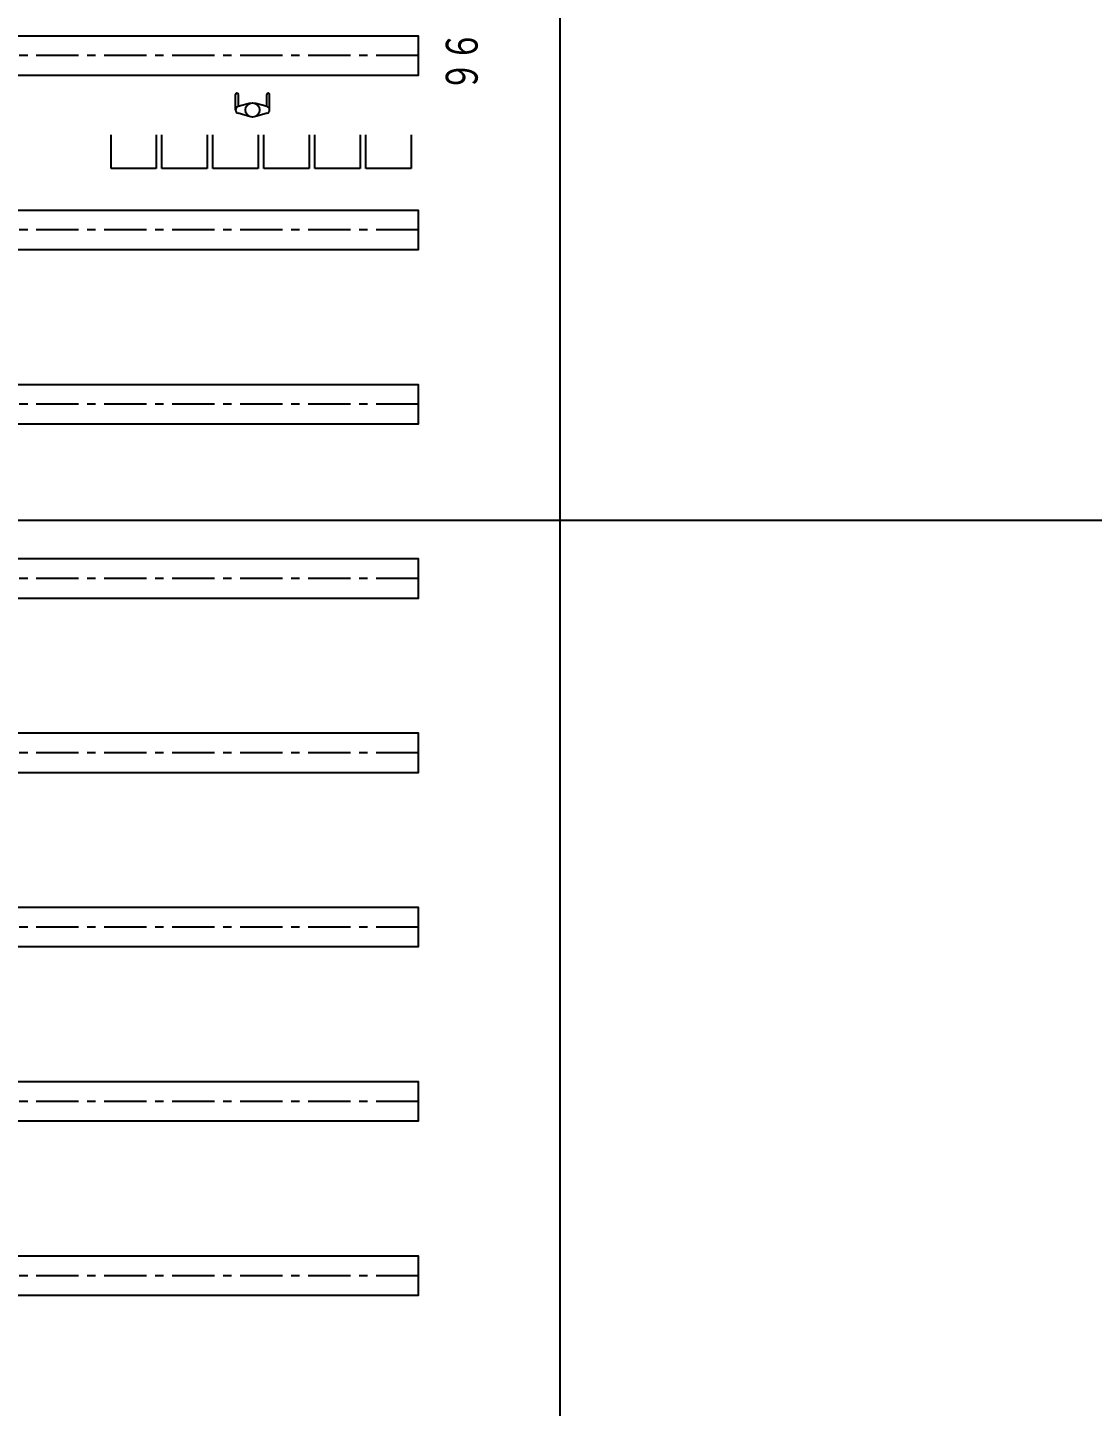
# Model space of a CAD drawing. Extents: x -40736 to 716455, y -65544 to 37405.
# Drawn here: x 342451 to 344331, y -37208 to -34774 of the extents above; entities that cross this region are included whole.
import ezdxf

# ---------------------------------------------------------------- set-up
doc = ezdxf.new("R2010")
doc.units = 0
doc.header["$LTSCALE"] = 600
doc.header["$MEASUREMENT"] = 0
doc.linetypes.add('CENTER', pattern=[2, 1.25, -0.25, 0.25, -0.25])
doc.layers.get('0').update_dxf_attribs({"linetype": 'CONTINUOUS'})
doc.layers.add('底圖', color=253, linetype='CONTINUOUS')
doc.layers.add('規劃圖', color=253, linetype='CONTINUOUS')
doc.styles.get("Standard").update_dxf_attribs({"font": 'txt.shx', "width": 0.75, "bigfont": 'chineset.shx'})

# ---------------------------------------------------------------- blocks, each defined once
blk = doc.blocks.new('PSNL111-593')
for p, q in [((29856.977155, 102433.141037), (29863.234226, 102455.380621)), ((29869.009983, 102459.755621), (29896.509983, 102459.755621)), ((29881.042812, 102433.141037), (29874.785741, 102455.380621)), ((29875.009983, 102454.755621), (29896.509983, 102454.755621)), ((29863.234226, 102404.130621), (29856.977155, 102426.370204)), ((29874.785741, 102404.130621), (29881.042812, 102426.370204)), ((29869.009983, 102399.755621), (29896.509983, 102399.755621)), ((29875.009983, 102404.755621), (29896.509983, 102404.755621))]:
    blk.add_line(p, q)
blk.add_circle((29869.009983, 102429.755621), 12.5)
for centre, radius, start, end in [((29869.009983, 102453.755621), 6, 15.713861, 164.286139), ((29896.509983, 102457.255621), 2.5, 270, 90), ((29869.009983, 102405.755621), 6, 195.713861, 344.286139), ((29896.509983, 102402.255621), 2.5, 270, 90)]:
    blk.add_arc(centre, radius, start, end)
blk = doc.blocks.new('A$C3EFB54C0')
at = {"color": 2, "linetype": 'CENTER'}
for p, q in [((380, 19301), (380, 8992)), ((415, 0), (415, 8992))]:
    blk.add_line(p, q, dxfattribs=at)
at = {"color": 3}
for points in [[(760, 19301), (0, 19301), (0, 8992), (760, 8992)], [(760, 8992), (70, 8992), (70, 0), (760, 0)]]:
    blk.add_lwpolyline(points, close=True, dxfattribs=at)
blk = doc.blocks.new('A$C674754AC')
at = {"color": 6}
for p, q in [((181932.25679, 6491.28302), (182532.25679, 6491.28302)), ((181932.25679, 5691.28302), (181932.25679, 6491.28302)), ((182532.25679, 5691.28302), (181932.25679, 5691.28302)), ((181932.25679, 5591.28302), (182532.25679, 5591.28302)), ((181932.25679, 5591.28302), (182532.25679, 5591.28302)), ((181932.25679, 4791.28302), (181932.25679, 5591.28302)), ((181932.25679, 4791.28302), (181932.25679, 5591.28302)), ((182532.25679, 4791.28302), (181932.25679, 4791.28302)), ((182532.25679, 4791.28302), (181932.25679, 4791.28302)), ((181932.25679, 4691.28302), (182532.25679, 4691.28302)), ((181932.25679, 4691.28302), (182532.25679, 4691.28302)), ((181932.25679, 3891.28302), (181932.25679, 4691.28302)), ((181932.25679, 3891.28302), (181932.25679, 4691.28302)), ((182532.25679, 3891.28302), (181932.25679, 3891.28302)), ((181932.25679, 3791.28302), (182532.25679, 3791.28302)), ((181932.25679, 2991.28302), (181932.25679, 3791.28302)), ((182532.25679, 2991.28302), (181932.25679, 2991.28302)), ((181932.25679, 2891.28302), (182532.25679, 2891.28302)), ((181932.25679, 2091.28302), (181932.25679, 2891.28302)), ((182532.25679, 2091.28302), (181932.25679, 2091.28302)), ((181932.25679, 1991.28302), (182532.25679, 1991.28302)), ((181932.25679, 1191.28302), (181932.25679, 1991.28302)), ((182532.25679, 1191.28302), (181932.25679, 1191.28302))]:
    blk.add_line(p, q, dxfattribs=at)
for p in [(161973.7958, 1062.25498), (165050.71888, 1062.25498), (168127.64196, 1062.25498), (171204.56503, 1062.25498), (174281.48811, 1062.25498), (177358.41118, 1062.25498), (180435.33426, 1062.25498), (183512.25733, 1062.25498)]:
    blk.add_blockref('A$C3EFB54C0', p)
at = {"color": 0, "linetype": 'ByBlock', "xscale": 10, "yscale": 10, "zscale": 10}
blk.add_blockref('PSNL111-593', (-115721.12074, -1020304.21823), dxfattribs=at)
at = {"color": 4, "width": 0.833333}
blk.add_text('９６', height=640, dxfattribs=at).set_placement((183293.95251, -42.66598))
blk = doc.blocks.new('A$C1C6605B1')
at = {"layer": '規劃圖', "xscale": 0.09999999997671694, "yscale": 0.09999999997671694, "zscale": 0.09999999997671694, "rotation": 90}
blk.add_blockref('A$C674754AC', (-921.49505, 1211.99993), dxfattribs=at)

msp = doc.modelspace()

# ---------------------------------------------------------------- linework, layer by layer
at = {"layer": '底圖', "color": 253}
for p, q in [((343391.28927, -49643.31765), (343391.28927, -33643.31825)), ((335391.29017, -35643.31885), (360391.29137, -35643.31885))]:
    msp.add_line(p, q, dxfattribs=at)

# ---------------------------------------------------------------- block references
msp.add_blockref('A$C1C6605B1', (344169.01004, -54427.7968), dxfattribs=at)

doc.saveas('drawing.dxf')
